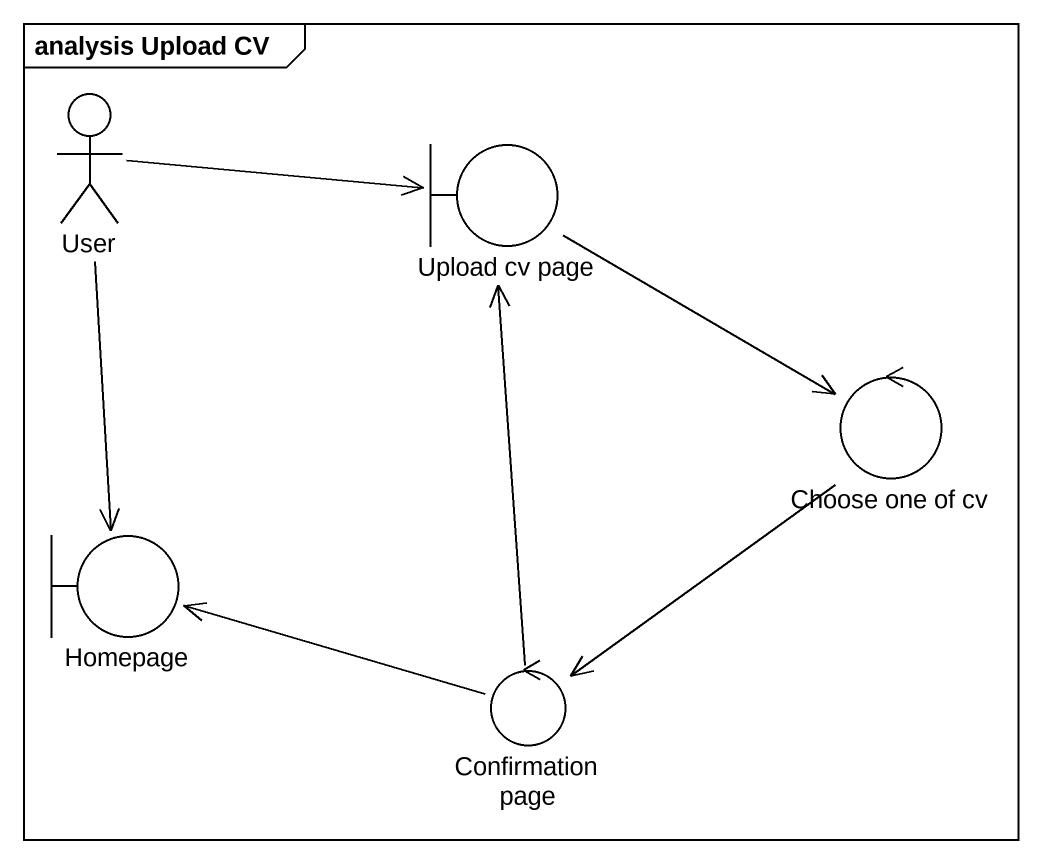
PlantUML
@startuml
mainframe analysis Upload CV
actor User
boundary "Upload cv page" as Upload_cv_page
control "Choose one of cv" as Choose_one_of_cv
boundary Homepage
control "Confirmation page" as Confirmation_page
User -right-> Upload_cv_page
User --> Homepage
Upload_cv_page --> Choose_one_of_cv
Choose_one_of_cv --> Confirmation_page
Confirmation_page -up-> Upload_cv_page
Confirmation_page -left-> Homepage
@enduml
